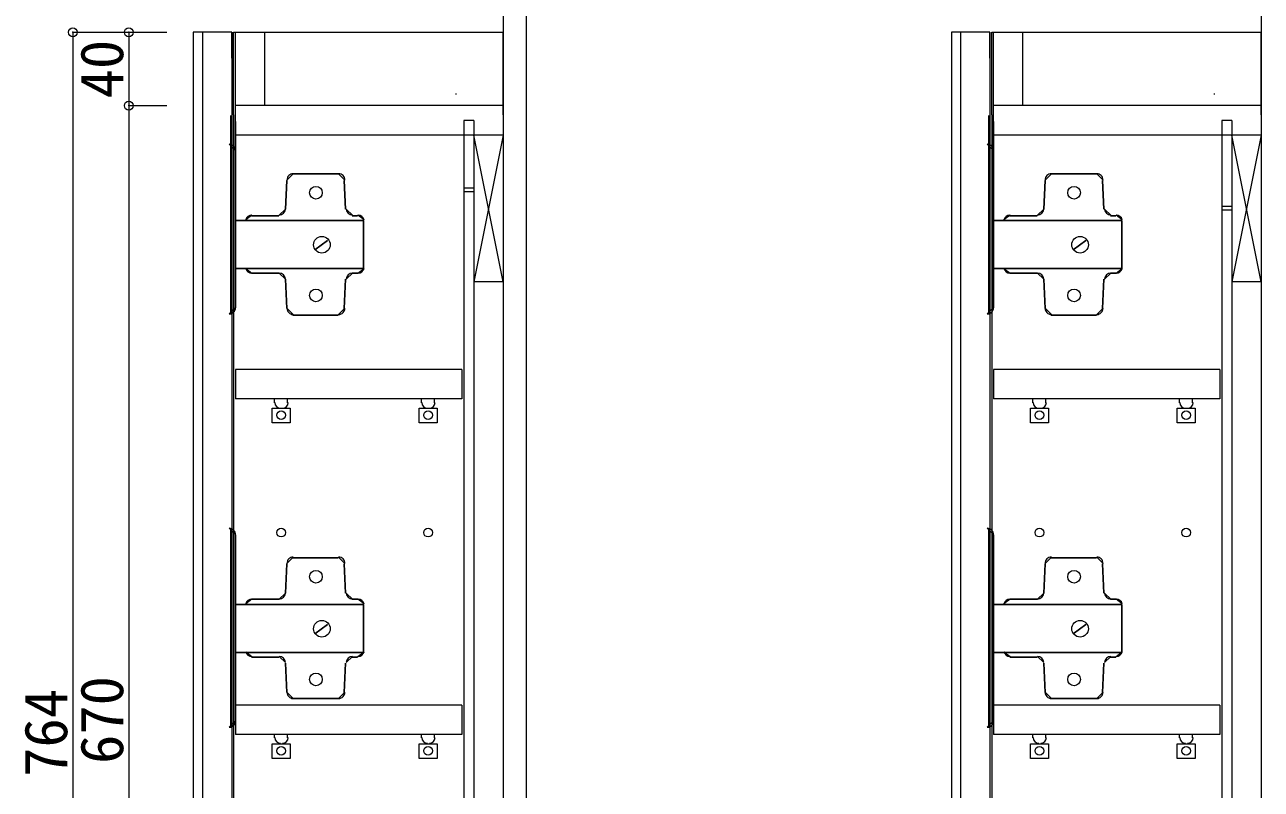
# Model space of a CAD drawing. Units: millimetres at full size, sheet at 1:8; details may follow other scales. Extents: x -1666 to 1665, y -1102 to 1102.
# Drawn here: x 532 to 1206, y 265 to 682 of the extents above; entities that cross this region are included whole.
import ezdxf
from ezdxf.enums import TextEntityAlignment as Align

# ---------------------------------------------------------------- set-up
doc = ezdxf.new("R2010")
doc.units = ezdxf.units.MM
doc.header["$LTSCALE"] = 8
doc.header["$PDMODE"] = 32
doc.header["$PDSIZE"] = 4.8
doc.layers.add('1-0', color=7, linetype='Continuous', lineweight=15)
doc.styles.add('ＭＳ ゴシック', font='')
doc.styles.get('ＭＳ ゴシック').set_extended_font_data('MS Gothic')

msp = doc.modelspace()

# ---------------------------------------------------------------- linework, layer by layer
at = {"layer": '1-0'}
for p, q in [((792.901, 761.647), (792.901, -371.655)), ((805.401, 761.647), (805.401, 645.625)), ((1206.353, 761.647), (1206.353, -371.655)), ((644.897, 677.817), (623.897, 677.817)), ((623.897, 677.817), (623.897, -86.183)), ((628.897, 677.817), (628.897, -86.183)), ((644.897, 663.817), (644.897, 677.817)), ((644.897, 677.817), (644.897, -86.183)), ((646.901, 637.821), (646.901, 677.817)), ((662.901, 637.821), (662.901, 677.817)), ((792.901, 632.821), (792.901, 677.817)), ((1058.349, 677.817), (1037.349, 677.817)), ((1037.349, 677.817), (1037.349, -86.183)), ((1042.349, 677.817), (1042.349, -86.183)), ((1058.349, 663.817), (1058.349, 677.817)), ((1058.349, 677.817), (1058.349, -86.183)), ((1060.353, 637.821), (1060.353, 677.817)), ((1076.353, 637.821), (1076.353, 677.817)), ((1206.353, 632.821), (1206.353, 677.817)), ((792.901, 662.821), (792.901, -42.183)), ((1206.353, 662.821), (1206.353, -42.183)), ((792.901, 647.821), (792.901, 542.821)), ((1206.353, 647.821), (1206.353, 542.821)), ((767.003, 644.321), (767.513, 644.321)), ((805.401, 645.625), (805.401, -371.655)), ((1180.455, 644.321), (1180.964, 644.321)), ((792.901, 637.821), (646.901, 637.821)), ((646.901, 621.821), (646.901, 637.821)), ((1206.353, 637.821), (1060.353, 637.821)), ((1060.353, 621.821), (1060.353, 637.821)), ((776.901, 629.808), (776.901, -24.014)), ((1190.353, 629.808), (1190.353, -24.014)), ((792.901, 621.821), (646.901, 621.821)), ((792.901, 621.821), (776.901, 541.821)), ((792.901, 541.821), (776.901, 621.821)), ((1206.353, 621.821), (1060.353, 621.821)), ((1206.353, 621.821), (1190.353, 541.821)), ((1206.353, 541.821), (1190.353, 621.821)), ((776.901, 592.821), (771.401, 592.821)), ((776.901, 590.821), (771.401, 590.821)), ((1190.353, 582.821), (1184.853, 582.821)), ((1190.353, 580.821), (1184.853, 580.821)), ((792.901, 541.821), (776.901, 541.821)), ((1206.353, 541.821), (1190.353, 541.821)), ((646.965, 493.91), (646.965, 477.91)), ((770.389, 493.91), (646.965, 493.91)), ((1060.417, 493.91), (1060.417, 477.91)), ((1183.84, 493.91), (1060.417, 493.91)), ((671.349, 472.815), (672.441, 472.815)), ((751.413, 472.815), (752.505, 472.815)), ((1084.8, 472.815), (1085.892, 472.815)), ((1164.865, 472.815), (1165.957, 472.815)), ((646.965, 310.853), (646.965, 294.853)), ((770.389, 310.853), (646.965, 310.853)), ((1060.417, 310.853), (1060.417, 294.853)), ((1183.84, 310.853), (1060.417, 310.853)), ((671.349, 289.758), (672.441, 289.758)), ((751.413, 289.758), (752.505, 289.758)), ((1084.8, 289.758), (1085.892, 289.758)), ((1164.865, 289.758), (1165.957, 289.758))]:
    msp.add_line(p, q, dxfattribs=at)
at = {"layer": '1-0', "color": 4, "lineweight": 9}
for p, q in [((558.237, 677.817), (609.478, 677.817)), ((558.237, 677.817), (558.237, -86.183)), ((588.759, 677.817), (588.759, 637.821)), ((588.759, 677.817), (609.478, 677.817)), ((588.759, 637.821), (609.478, 637.821)), ((588.759, 637.821), (588.759, -32.183))]:
    msp.add_line(p, q, dxfattribs=at)
at = {"layer": '1-0', "color": 8, "lineweight": 18}
for p, q in [((646.961, 613.281), (643.504, 616.738)), ((1060.413, 613.281), (1056.955, 616.738)), ((678.441, 600.725), (674.984, 597.268)), ((706.646, 597.268), (703.188, 600.725)), ((1091.893, 600.725), (1088.435, 597.268)), ((1120.097, 597.268), (1116.64, 600.725)), ((670.799, 578.162), (674.252, 581.462)), ((707.377, 581.462), (710.831, 578.162)), ((1084.25, 578.162), (1087.704, 581.462)), ((1120.829, 581.462), (1124.282, 578.162)), ((655.877, 578.162), (652.53, 575.569)), ((717.09, 575.569), (713.742, 578.162)), ((1069.329, 578.162), (1065.981, 575.569)), ((1130.541, 575.569), (1127.194, 578.162)), ((652.53, 549.093), (655.877, 546.5)), ((674.252, 543.199), (670.799, 546.5)), ((710.831, 546.5), (707.377, 543.199)), ((713.742, 546.5), (717.09, 549.093)), ((1065.981, 549.093), (1069.329, 546.5)), ((1087.704, 543.199), (1084.25, 546.5)), ((1124.282, 546.5), (1120.829, 543.199)), ((1127.194, 546.5), (1130.541, 549.093)), ((643.504, 524.287), (646.961, 527.744)), ((674.984, 527.393), (678.441, 523.936)), ((703.188, 523.936), (706.646, 527.393)), ((1056.955, 524.287), (1060.413, 527.744)), ((1088.435, 527.393), (1091.893, 523.936)), ((1116.64, 523.936), (1120.097, 527.393)), ((646.961, 403.85), (643.504, 407.307)), ((1060.413, 403.85), (1056.955, 407.307)), ((678.441, 391.658), (674.984, 388.201)), ((706.646, 388.201), (703.188, 391.658)), ((1091.893, 391.658), (1088.435, 388.201)), ((1120.097, 388.201), (1116.64, 391.658)), ((670.799, 368.731), (674.252, 372.031)), ((707.377, 372.031), (710.831, 368.731)), ((1084.25, 368.731), (1087.704, 372.031)), ((1120.829, 372.031), (1124.282, 368.731)), ((655.877, 368.731), (652.53, 366.138)), ((717.09, 366.138), (713.742, 368.731)), ((1069.329, 368.731), (1065.981, 366.138)), ((1130.541, 366.138), (1127.194, 368.731)), ((652.53, 340.025), (655.877, 337.433)), ((674.252, 334.132), (670.799, 337.433)), ((710.831, 337.433), (707.377, 334.132)), ((713.742, 337.433), (717.09, 340.025)), ((1065.981, 340.025), (1069.329, 337.433)), ((1087.704, 334.132), (1084.25, 337.433)), ((1124.282, 337.433), (1120.829, 334.132)), ((1127.194, 337.433), (1130.541, 340.025)), ((674.984, 317.962), (678.441, 314.505)), ((703.188, 314.505), (706.646, 317.962)), ((1088.435, 317.962), (1091.893, 314.505)), ((1116.64, 314.505), (1120.097, 317.962)), ((643.504, 298.856), (646.961, 302.313)), ((1056.955, 298.856), (1060.413, 302.313))]:
    msp.add_line(p, q, dxfattribs=at)
at = {"layer": '1-0'}
for points in [[(645.901, 632.821), (645.901, 677.817), (792.901, 677.817)], [(1059.353, 632.821), (1059.353, 677.817), (1206.353, 677.817)], [(645.901, 632.821), (645.901, -72.183), (792.901, -72.183)], [(776.901, 629.808), (771.401, 629.808), (771.401, -24.014)], [(1059.353, 632.821), (1059.353, -72.183), (1206.353, -72.183)], [(1190.353, 629.808), (1184.853, 629.808), (1184.853, -24.014)], [(770.389, 493.91), (770.389, 477.91), (646.965, 477.91)], [(1183.84, 493.91), (1183.84, 477.91), (1060.417, 477.91)], [(675.352, 475.726), (675.352, 477.91), (668.073, 477.91), (668.073, 475.726)], [(755.417, 475.726), (755.417, 477.91), (748.138, 477.91), (748.138, 475.726)], [(1088.803, 475.726), (1088.803, 477.91), (1081.525, 477.91), (1081.525, 475.726)], [(1168.868, 475.726), (1168.868, 477.91), (1161.589, 477.91), (1161.589, 475.726)], [(770.389, 310.853), (770.389, 294.853), (646.965, 294.853)], [(1183.84, 310.853), (1183.84, 294.853), (1060.417, 294.853)], [(675.352, 293.033), (675.352, 294.853), (668.073, 294.853), (668.073, 293.033)], [(755.417, 293.033), (755.417, 294.853), (748.138, 294.853), (748.138, 293.033)], [(1088.803, 293.033), (1088.803, 294.853), (1081.525, 294.853), (1081.525, 293.033)], [(1168.868, 293.033), (1168.868, 294.853), (1161.589, 294.853), (1161.589, 293.033)]]:
    msp.add_lwpolyline(points, dxfattribs=at)
at = {"layer": '1-0', "color": 8, "lineweight": 18}
for points in [[(644.362, 523.923), (644.362, 632.374), (644.362, 523.923)], [(646.961, 629.099), (646.961, 527.562), (646.961, 629.099)], [(1057.813, 523.923), (1057.813, 632.374), (1057.813, 523.923)], [(1060.413, 629.099), (1060.413, 527.562), (1060.413, 629.099)], [(703.006, 600.725), (678.259, 600.725), (703.006, 600.725)], [(1116.458, 600.725), (1091.711, 600.725), (1116.458, 600.725)], [(674.984, 597.086), (674.256, 581.437), (674.984, 597.086)], [(707.01, 581.437), (706.282, 597.086), (707.01, 581.437)], [(1088.435, 597.086), (1087.707, 581.437), (1088.435, 597.086)], [(1120.461, 581.437), (1119.733, 597.086), (1120.461, 581.437)], [(670.617, 577.798), (655.695, 577.798), (670.617, 577.798)], [(713.56, 577.798), (710.649, 577.798), (713.56, 577.798)], [(1084.068, 577.798), (1069.147, 577.798), (1084.068, 577.798)], [(1127.012, 577.798), (1124.1, 577.798), (1127.012, 577.798)], [(690.269, 559.237), (697.184, 564.332), (690.269, 559.237)], [(1103.72, 559.237), (1110.635, 564.332), (1103.72, 559.237)], [(670.617, 546.5), (655.695, 546.5), (670.617, 546.5)], [(713.56, 546.5), (710.649, 546.5), (713.56, 546.5)], [(1084.068, 546.5), (1069.147, 546.5), (1084.068, 546.5)], [(1127.012, 546.5), (1124.1, 546.5), (1127.012, 546.5)], [(674.984, 527.211), (674.256, 543.224), (674.984, 527.211)], [(707.01, 543.224), (706.282, 527.211), (707.01, 543.224)], [(1088.435, 527.211), (1087.707, 543.224), (1088.435, 527.211)], [(1120.461, 543.224), (1119.733, 527.211), (1120.461, 543.224)], [(703.006, 523.572), (678.259, 523.572), (703.006, 523.572)], [(1116.458, 523.572), (1091.711, 523.572), (1116.458, 523.572)], [(644.362, 298.492), (644.362, 406.943), (644.362, 298.492)], [(1057.813, 298.492), (1057.813, 406.943), (1057.813, 298.492)], [(646.961, 403.668), (646.961, 302.131), (646.961, 403.668)], [(1060.413, 403.668), (1060.413, 302.131), (1060.413, 403.668)], [(703.006, 391.294), (678.259, 391.294), (703.006, 391.294)], [(1116.458, 391.294), (1091.711, 391.294), (1116.458, 391.294)], [(674.984, 388.019), (674.256, 372.006), (674.984, 388.019)], [(707.01, 372.006), (706.282, 388.019), (707.01, 372.006)], [(1088.435, 388.019), (1087.707, 372.006), (1088.435, 388.019)], [(1120.461, 372.006), (1119.733, 388.019), (1120.461, 372.006)], [(670.617, 368.731), (655.695, 368.731), (670.617, 368.731)], [(713.56, 368.731), (710.649, 368.731), (713.56, 368.731)], [(1084.068, 368.731), (1069.147, 368.731), (1084.068, 368.731)], [(1127.012, 368.731), (1124.1, 368.731), (1127.012, 368.731)], [(690.269, 349.806), (697.184, 354.901), (690.269, 349.806)], [(1103.72, 349.806), (1110.635, 354.901), (1103.72, 349.806)], [(670.617, 337.069), (655.695, 337.069), (670.617, 337.069)], [(674.984, 317.78), (674.256, 333.793), (674.984, 317.78)], [(707.01, 333.793), (706.282, 317.78), (707.01, 333.793)], [(713.56, 337.069), (710.649, 337.069), (713.56, 337.069)], [(1084.068, 337.069), (1069.147, 337.069), (1084.068, 337.069)], [(1088.435, 317.78), (1087.707, 333.793), (1088.435, 317.78)], [(1120.461, 333.793), (1119.733, 317.78), (1120.461, 333.793)], [(1127.012, 337.069), (1124.1, 337.069), (1127.012, 337.069)], [(703.006, 314.505), (678.259, 314.505), (703.006, 314.505)], [(1116.458, 314.505), (1091.711, 314.505), (1116.458, 314.505)]]:
    msp.add_lwpolyline(points, dxfattribs=at)
for points in [[(646.961, 575.25), (716.836, 575.25), (716.836, 549.047), (646.961, 549.047), (716.836, 549.047), (716.836, 575.25)], [(1060.413, 575.25), (1130.287, 575.25), (1130.287, 549.047), (1060.413, 549.047), (1130.287, 549.047), (1130.287, 575.25)], [(646.961, 365.819), (716.836, 365.819), (716.836, 339.616), (646.961, 339.616), (716.836, 339.616), (716.836, 365.819)], [(1060.413, 365.819), (1130.287, 365.819), (1130.287, 339.616), (1060.413, 339.616), (1130.287, 339.616), (1130.287, 365.819)]]:
    msp.add_lwpolyline(points, close=True, dxfattribs=at)
at = {"layer": '1-0'}
for points in [[(676.808, 472.815), (676.808, 464.808), (666.982, 464.808), (666.982, 472.815)], [(756.872, 472.815), (756.872, 464.808), (747.046, 464.808), (747.046, 472.815)], [(1090.259, 472.815), (1090.259, 464.808), (1080.433, 464.808), (1080.433, 472.815)], [(1170.324, 472.815), (1170.324, 464.808), (1160.498, 464.808), (1160.498, 472.815)], [(676.808, 289.758), (676.808, 281.751), (666.982, 281.751), (666.982, 289.758)], [(756.872, 289.758), (756.872, 281.751), (747.046, 281.751), (747.046, 289.758)], [(1090.259, 289.758), (1090.259, 281.751), (1080.433, 281.751), (1080.433, 289.758)], [(1170.324, 289.758), (1170.324, 281.751), (1160.498, 281.751), (1160.498, 289.758)]]:
    msp.add_lwpolyline(points, close=True, dxfattribs=at)
at = {"layer": '1-0', "color": 8, "lineweight": 18}
for centre, radius in [((690.815, 590.353), 3.457), ((690.815, 590.353), 3.457), ((1104.266, 590.353), 3.457), ((1104.266, 590.353), 3.457), ((694.09, 561.967), 4.549), ((694.09, 561.967), 4.549), ((1107.542, 561.967), 4.549), ((1107.542, 561.967), 4.549), ((690.815, 534.308), 3.457), ((690.815, 534.308), 3.457), ((1104.266, 534.308), 3.457), ((1104.266, 534.308), 3.457), ((690.815, 380.922), 3.457), ((690.815, 380.922), 3.457), ((1104.266, 380.922), 3.457), ((1104.266, 380.922), 3.457), ((694.09, 352.536), 4.549), ((694.09, 352.536), 4.549), ((1107.542, 352.536), 4.549), ((1107.542, 352.536), 4.549), ((690.815, 324.877), 3.457), ((690.815, 324.877), 3.457), ((1104.266, 324.877), 3.457), ((1104.266, 324.877), 3.457)]:
    msp.add_circle(centre, radius, dxfattribs=at)
at = {"layer": '1-0'}
for centre in [(671.895, 468.993), (751.959, 468.993), (1085.346, 468.993), (1165.411, 468.993), (671.895, 285.936), (751.959, 285.936), (1085.346, 285.936), (1165.411, 285.936)]:
    msp.add_circle(centre, 2.365, dxfattribs=at)
at = {"layer": '1-0', "lineweight": 18}
for centre in [(671.895, 468.993), (751.959, 468.993), (1085.346, 468.993), (1165.411, 468.993), (671.895, 404.942), (751.959, 404.942), (1085.346, 404.942), (1165.411, 404.942), (671.895, 285.936), (751.959, 285.936), (1085.346, 285.936), (1165.411, 285.936)]:
    msp.add_circle(centre, 2.365, dxfattribs=at)
at = {"layer": '1-0', "color": 8, "lineweight": 18}
for centre, start, end in [((643.504, 613.281), 359.99996, 90.00004), ((1056.955, 613.281), 359.99996, 90.00004), ((678.441, 597.268), 89.99996, 180.00004), ((703.188, 597.268), 359.99996, 90.00004), ((1091.893, 597.268), 89.99996, 180.00004), ((1116.64, 597.268), 359.99996, 90.00004), ((670.799, 581.619), 269.99997, 357.39629), ((710.831, 581.619), 182.60371, 270.00003), ((1084.25, 581.619), 269.99997, 357.39629), ((1124.282, 581.619), 182.60371, 270.00003), ((655.877, 574.704), 90, 165.52001), ((713.742, 574.704), 14.47999, 90), ((1069.329, 574.704), 90, 165.52001), ((1127.194, 574.704), 14.47999, 90), ((655.877, 549.957), 194.47999, 270), ((670.799, 543.042), 2.60371, 90.00003), ((710.831, 543.042), 89.99997, 177.39629), ((713.742, 549.957), 270, 345.52001), ((1069.329, 549.957), 194.47999, 270), ((1084.25, 543.042), 2.60371, 90.00003), ((1124.282, 543.042), 89.99997, 177.39629), ((1127.194, 549.957), 270, 345.52001), ((643.504, 527.744), 269.99996, 0.00004), ((678.441, 527.393), 179.99996, 270.00004), ((703.188, 527.393), 269.99996, 0.00004), ((1056.955, 527.744), 269.99996, 0.00004), ((1091.893, 527.393), 179.99996, 270.00004), ((1116.64, 527.393), 269.99996, 0.00004), ((643.504, 403.85), 359.99996, 90.00004), ((1056.955, 403.85), 359.99996, 90.00004), ((678.441, 388.201), 89.99996, 180.00004), ((703.188, 388.201), 359.99996, 90.00004), ((1091.893, 388.201), 89.99996, 180.00004), ((1116.64, 388.201), 359.99996, 90.00004), ((670.799, 372.188), 269.99997, 357.39629), ((710.831, 372.188), 182.60371, 270.00003), ((1084.25, 372.188), 269.99997, 357.39629), ((1124.282, 372.188), 182.60371, 270.00003), ((655.877, 365.273), 90, 165.52001), ((713.742, 365.273), 14.47999, 90), ((1069.329, 365.273), 90, 165.52001), ((1127.194, 365.273), 14.47999, 90), ((655.877, 340.89), 194.47999, 270), ((670.799, 333.975), 2.60371, 90.00003), ((710.831, 333.975), 89.99997, 177.39629), ((713.742, 340.89), 270, 345.52001), ((1069.329, 340.89), 194.47999, 270), ((1084.25, 333.975), 2.60371, 90.00003), ((1124.282, 333.975), 89.99997, 177.39629), ((1127.194, 340.89), 270, 345.52001), ((678.441, 317.962), 179.99996, 270.00004), ((703.188, 317.962), 269.99996, 0.00004), ((1091.893, 317.962), 179.99996, 270.00004), ((1116.64, 317.962), 269.99996, 0.00004), ((643.504, 302.313), 269.99996, 0.00004), ((1056.955, 302.313), 269.99996, 0.00004)]:
    msp.add_arc(centre, 3.457, start, end, dxfattribs=at)
at = {"layer": '1-0'}
for centre, start, end in [((671.531, 475.908), 180, 270), ((672.622, 475.908), 270, 360), ((751.595, 475.908), 180, 270), ((752.687, 475.908), 270, 360), ((1084.982, 475.908), 180, 270), ((1086.074, 475.908), 270, 360), ((1165.047, 475.908), 180, 270), ((1166.139, 475.908), 270, 360), ((671.531, 293.215), 180, 270), ((672.622, 293.215), 270, 360), ((751.595, 293.215), 180, 270), ((752.687, 293.215), 270, 360), ((1084.982, 293.215), 180, 270), ((1086.074, 293.215), 270, 360), ((1165.047, 293.215), 180, 270), ((1166.139, 293.215), 270, 360)]:
    msp.add_arc(centre, 3.093, start, end, dxfattribs=at)
at = {"layer": '1-0', "color": 6}
for p in [(558.237, 677.817), (588.759, 677.817), (588.759, 637.821)]:
    msp.add_point(p, dxfattribs=at)

# ---------------------------------------------------------------- texts
at = {"layer": '1-0', "style": 'ＭＳ ゴシック'}
for s, p in [('40', (592.759, 641.819)), ('670', (592.759, 278.819)), ('764', (562.237, 271.817))]:
    msp.add_text(s, height=23.46, rotation=90, dxfattribs=at).set_placement(p, align=Align.BOTTOM_LEFT)

doc.saveas('drawing.dxf')
